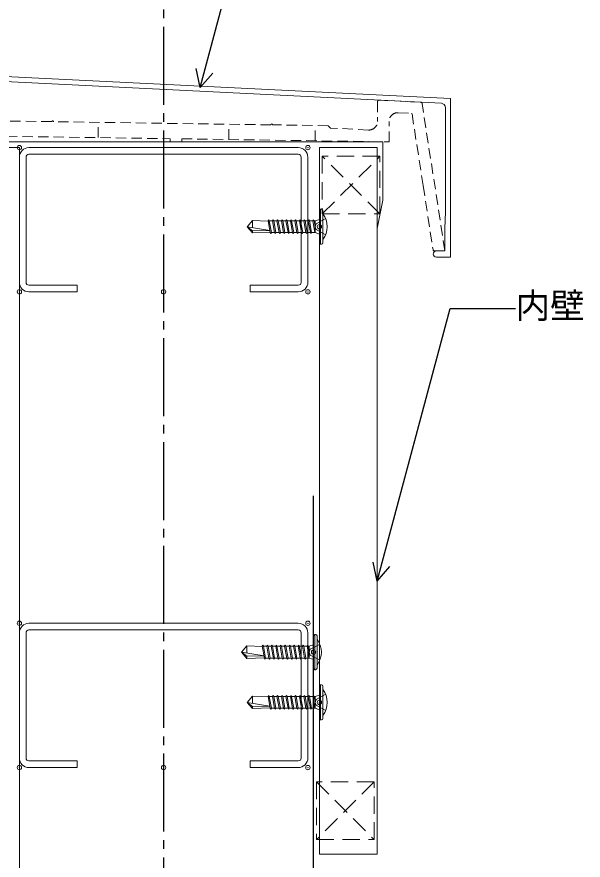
# Model space of a CAD drawing. Units: millimetres, scale not verified. Extents: x -1262 to 3778, y -891 to 1036.
# Drawn here: x 1926.1 to 2122.4, y 361.3 to 653.7 of the extents above; entities that cross this region are included whole.
import ezdxf
from ezdxf.enums import TextEntityAlignment as Align

# ---------------------------------------------------------------- set-up
doc = ezdxf.new("R2010")
doc.units = ezdxf.units.MM
doc.header["$LTSCALE"] = 3
doc.header["$PDMODE"] = 32
doc.header["$PDSIZE"] = 1.5
for name, pattern in [('CHAIN2', [12, 9, -1, 1, -1]), ('DASHED1', [1.8, 1.2, -0.6]), ('DASHED2', [3, 2, -1])]:
    doc.linetypes.add(name, pattern=pattern)
for name, color, linetype, lineweight in [('0-6_名称1', 5, 'Continuous', 25), ('0-8_通り芯1', 5, 'CHAIN2', 25), ('0-E_外壁1', 6, 'Continuous', 20), ('1-1_水切1', 134, 'Continuous', 30), ('1-5_捨て笠木', 3, 'Continuous', 9), ('2-7_ビス1', 7, 'Continuous', 5), ('3-1_面戸', 7, 'DASHED2', 5), ('4-5_C鋼1', 2, 'Continuous', 18), ('4-A_笠木（別途）', 2, 'DASHED1', 18), ('4-B_外壁（別途1）', 2, 'Continuous', 18)]:
    doc.layers.add(name, color=color, linetype=linetype, lineweight=lineweight)
doc.styles.add('ＭＳ ゴシック', font='')
doc.styles.get('ＭＳ ゴシック').set_extended_font_data('MS Gothic')

msp = doc.modelspace()

# ---------------------------------------------------------------- linework, layer by layer
at = {"layer": '0-6_名称1'}
for p, q in [((1989.621, 629.169), (1988.276, 635.741)), ((1989.621, 629.169), (1994.072, 634.188)), ((2051.005, 458.089), (2049.661, 464.661)), ((2051.005, 458.089), (2055.456, 463.108))]:
    msp.add_line(p, q, dxfattribs=at)
for points in [[(1989.621, 629.169), (2019.624, 741.139), (2046.114, 741.139)], [(2051.005, 458.089), (2076.309, 552.524), (2098.987, 552.524)]]:
    msp.add_lwpolyline(points, dxfattribs=at)
at = {"layer": '0-8_通り芯1'}
msp.add_line((1977.005, 758.23), (1977.005, -593.33), dxfattribs=at)
at = {"layer": '0-E_外壁1'}
for p, q in [((1907.005, 608.342), (1927.005, 608.342)), ((1927.005, 608.342), (1927.005, -593.33))]:
    msp.add_line(p, q, dxfattribs=at)
at = {"layer": '1-1_水切1'}
msp.add_line((2029.005, 337.65), (2029.005, 487.65), dxfattribs=at)
at = {"layer": '1-5_捨て笠木'}
msp.add_lwpolyline([(2051.005, 580.342), (2053.005, 590.14), (2053.005, 610.342), (1905.005, 610.342), (1905.005, 590.14), (1907.005, 580.342)], dxfattribs=at)
at = {"layer": '2-7_ビス1'}
for p, q in [((2031.405, 587.033), (2031.005, 586.64)), ((2031.005, 586.64), (2031.005, 575.226)), ((2031.405, 574.833), (2031.405, 587.033)), ((2031.405, 587.033), (2031.705, 587.033)), ((2031.405, 587.033), (2031.705, 587.033)), ((2032.205, 586.533), (2032.205, 575.333)), ((2007.805, 583.093), (2013.227, 582.853)), ((2013.205, 582.973), (2013.373, 583.333)), ((2013.938, 578.893), (2013.205, 582.973)), ((2013.373, 583.333), (2013.639, 582.973)), ((2014.372, 578.893), (2013.639, 582.973)), ((2013.639, 582.973), (2014.756, 582.973)), ((2014.756, 582.973), (2014.924, 583.333)), ((2015.488, 578.893), (2014.756, 582.973)), ((2014.924, 583.333), (2015.19, 582.973)), ((2015.922, 578.893), (2015.19, 582.973)), ((2015.19, 582.973), (2016.306, 582.973)), ((2016.306, 582.973), (2016.474, 583.333)), ((2017.039, 578.893), (2016.306, 582.973)), ((2016.474, 583.333), (2016.74, 582.973)), ((2017.473, 578.893), (2016.74, 582.973)), ((2016.74, 582.973), (2017.857, 582.973)), ((2017.857, 582.973), (2018.025, 583.333)), ((2018.589, 578.893), (2017.857, 582.973)), ((2018.025, 583.333), (2018.291, 582.973)), ((2019.023, 578.893), (2018.291, 582.973)), ((2018.291, 582.973), (2019.407, 582.973)), ((2019.407, 582.973), (2019.575, 583.333)), ((2020.14, 578.893), (2019.407, 582.973)), ((2019.575, 583.333), (2019.841, 582.973)), ((2020.573, 578.893), (2019.841, 582.973)), ((2019.841, 582.973), (2020.958, 582.973)), ((2020.958, 582.973), (2021.126, 583.333)), ((2021.69, 578.893), (2020.958, 582.973)), ((2021.126, 583.333), (2021.391, 582.973)), ((2022.124, 578.893), (2021.391, 582.973)), ((2021.391, 582.973), (2022.508, 582.973)), ((2022.508, 582.973), (2022.676, 583.333)), ((2023.24, 578.893), (2022.508, 582.973)), ((2022.676, 583.333), (2022.942, 582.973)), ((2023.674, 578.893), (2022.942, 582.973)), ((2022.942, 582.973), (2024.058, 582.973)), ((2024.058, 582.973), (2024.226, 583.333)), ((2024.791, 578.893), (2024.058, 582.973)), ((2024.226, 583.333), (2024.492, 582.973)), ((2025.225, 578.893), (2024.492, 582.973)), ((2024.492, 582.973), (2025.609, 582.973)), ((2025.609, 582.973), (2025.777, 583.333)), ((2026.341, 578.893), (2025.609, 582.973)), ((2025.777, 583.333), (2026.043, 582.973)), ((2026.775, 578.893), (2026.043, 582.973)), ((2026.043, 582.973), (2027.159, 582.973)), ((2027.159, 582.973), (2027.327, 583.333)), ((2027.892, 578.893), (2027.159, 582.973)), ((2027.327, 583.333), (2027.593, 582.973)), ((2028.326, 578.893), (2027.593, 582.973)), ((2027.593, 582.973), (2028.71, 582.973)), ((2028.71, 582.973), (2028.878, 583.333)), ((2029.442, 578.893), (2028.71, 582.973)), ((2028.878, 583.333), (2029.144, 582.973)), ((2029.144, 582.973), (2029.505, 582.973)), ((2029.144, 582.973), (2029.505, 580.958)), ((2031.005, 583.473), (2029.505, 582.973)), ((2029.505, 578.9), (2029.505, 582.973)), ((2006.005, 580.933), (2007.805, 578.773)), ((2007.805, 579.518), (2006.005, 580.933)), ((2013.938, 578.893), (2014.204, 578.533)), ((2014.204, 578.533), (2014.372, 578.893)), ((2014.372, 578.893), (2015.488, 578.893)), ((2015.488, 578.893), (2015.754, 578.533)), ((2015.754, 578.533), (2015.922, 578.893)), ((2015.922, 578.893), (2017.039, 578.893)), ((2017.039, 578.893), (2017.305, 578.533)), ((2017.305, 578.533), (2017.473, 578.893)), ((2017.473, 578.893), (2018.589, 578.893)), ((2018.589, 578.893), (2018.855, 578.533)), ((2018.855, 578.533), (2019.023, 578.893)), ((2019.023, 578.893), (2020.14, 578.893)), ((2020.14, 578.893), (2020.405, 578.533)), ((2020.405, 578.533), (2020.573, 578.893)), ((2020.573, 578.893), (2021.69, 578.893)), ((2021.69, 578.893), (2021.956, 578.533)), ((2021.956, 578.533), (2022.124, 578.893)), ((2022.124, 578.893), (2023.24, 578.893)), ((2023.24, 578.893), (2023.506, 578.533)), ((2023.506, 578.533), (2023.674, 578.893)), ((2023.674, 578.893), (2024.791, 578.893)), ((2024.791, 578.893), (2025.057, 578.533)), ((2025.057, 578.533), (2025.225, 578.893)), ((2025.225, 578.893), (2026.341, 578.893)), ((2026.341, 578.893), (2026.607, 578.533)), ((2026.607, 578.533), (2026.775, 578.893)), ((2026.775, 578.893), (2027.892, 578.893)), ((2027.892, 578.893), (2028.158, 578.533)), ((2028.158, 578.533), (2028.326, 578.893)), ((2028.326, 578.893), (2029.442, 578.893)), ((2028.481, 578.893), (2029.527, 578.893)), ((2031.027, 578.393), (2029.505, 578.9)), ((2031.405, 574.833), (2031.005, 575.226)), ((2031.405, 574.833), (2031.705, 574.833)), ((2029.405, 439.525), (2029.005, 439.132)), ((2029.005, 439.132), (2029.005, 427.718)), ((2029.405, 427.325), (2029.405, 439.525)), ((2029.405, 439.525), (2029.705, 439.525)), ((2029.405, 439.525), (2029.705, 439.525)), ((2030.205, 439.025), (2030.205, 427.825)), ((2011.205, 435.465), (2011.373, 435.825)), ((2011.373, 435.825), (2011.639, 435.465)), ((2012.756, 435.465), (2012.924, 435.825)), ((2012.924, 435.825), (2013.19, 435.465)), ((2014.306, 435.465), (2014.474, 435.825)), ((2014.474, 435.825), (2014.74, 435.465)), ((2015.857, 435.465), (2016.025, 435.825)), ((2016.025, 435.825), (2016.291, 435.465)), ((2017.407, 435.465), (2017.575, 435.825)), ((2017.575, 435.825), (2017.841, 435.465)), ((2018.958, 435.465), (2019.126, 435.825)), ((2019.126, 435.825), (2019.391, 435.465)), ((2020.508, 435.465), (2020.676, 435.825)), ((2020.676, 435.825), (2020.942, 435.465)), ((2022.058, 435.465), (2022.226, 435.825)), ((2022.226, 435.825), (2022.492, 435.465)), ((2023.609, 435.465), (2023.777, 435.825)), ((2023.777, 435.825), (2024.043, 435.465)), ((2025.159, 435.465), (2025.327, 435.825)), ((2025.327, 435.825), (2025.593, 435.465)), ((2026.71, 435.465), (2026.878, 435.825)), ((2026.878, 435.825), (2027.144, 435.465)), ((2029.005, 435.965), (2027.505, 435.465)), ((2004.005, 433.425), (2005.805, 431.265)), ((2005.805, 432.009), (2004.005, 433.425)), ((2005.805, 435.585), (2011.227, 435.345)), ((2011.938, 431.385), (2011.205, 435.465)), ((2012.372, 431.385), (2011.639, 435.465)), ((2011.639, 435.465), (2012.756, 435.465)), ((2013.488, 431.385), (2012.756, 435.465)), ((2013.922, 431.385), (2013.19, 435.465)), ((2013.19, 435.465), (2014.306, 435.465)), ((2015.039, 431.385), (2014.306, 435.465)), ((2015.473, 431.385), (2014.74, 435.465)), ((2014.74, 435.465), (2015.857, 435.465)), ((2016.589, 431.385), (2015.857, 435.465)), ((2017.023, 431.385), (2016.291, 435.465)), ((2016.291, 435.465), (2017.407, 435.465)), ((2018.14, 431.385), (2017.407, 435.465)), ((2018.573, 431.385), (2017.841, 435.465)), ((2017.841, 435.465), (2018.958, 435.465)), ((2019.69, 431.385), (2018.958, 435.465)), ((2020.124, 431.385), (2019.391, 435.465)), ((2019.391, 435.465), (2020.508, 435.465)), ((2021.24, 431.385), (2020.508, 435.465)), ((2021.674, 431.385), (2020.942, 435.465)), ((2020.942, 435.465), (2022.058, 435.465)), ((2022.791, 431.385), (2022.058, 435.465)), ((2023.225, 431.385), (2022.492, 435.465)), ((2022.492, 435.465), (2023.609, 435.465)), ((2024.341, 431.385), (2023.609, 435.465)), ((2024.775, 431.385), (2024.043, 435.465)), ((2024.043, 435.465), (2025.159, 435.465)), ((2025.892, 431.385), (2025.159, 435.465)), ((2026.326, 431.385), (2025.593, 435.465)), ((2025.593, 435.465), (2026.71, 435.465)), ((2027.442, 431.385), (2026.71, 435.465)), ((2027.144, 435.465), (2027.505, 435.465)), ((2027.144, 435.465), (2027.505, 433.45)), ((2027.505, 431.392), (2027.505, 435.465)), ((2011.938, 431.385), (2012.204, 431.025)), ((2012.204, 431.025), (2012.372, 431.385)), ((2012.372, 431.385), (2013.488, 431.385)), ((2013.488, 431.385), (2013.754, 431.025)), ((2013.754, 431.025), (2013.922, 431.385)), ((2013.922, 431.385), (2015.039, 431.385)), ((2015.039, 431.385), (2015.305, 431.025)), ((2015.305, 431.025), (2015.473, 431.385)), ((2015.473, 431.385), (2016.589, 431.385)), ((2016.589, 431.385), (2016.855, 431.025)), ((2016.855, 431.025), (2017.023, 431.385)), ((2017.023, 431.385), (2018.14, 431.385)), ((2018.14, 431.385), (2018.405, 431.025)), ((2018.405, 431.025), (2018.573, 431.385)), ((2018.573, 431.385), (2019.69, 431.385)), ((2019.69, 431.385), (2019.956, 431.025)), ((2019.956, 431.025), (2020.124, 431.385)), ((2020.124, 431.385), (2021.24, 431.385)), ((2021.24, 431.385), (2021.506, 431.025)), ((2021.506, 431.025), (2021.674, 431.385)), ((2021.674, 431.385), (2022.791, 431.385)), ((2022.791, 431.385), (2023.057, 431.025)), ((2023.057, 431.025), (2023.225, 431.385)), ((2023.225, 431.385), (2024.341, 431.385)), ((2024.341, 431.385), (2024.607, 431.025)), ((2024.607, 431.025), (2024.775, 431.385)), ((2024.775, 431.385), (2025.892, 431.385)), ((2025.892, 431.385), (2026.158, 431.025)), ((2026.158, 431.025), (2026.326, 431.385)), ((2026.326, 431.385), (2027.442, 431.385)), ((2026.481, 431.385), (2027.527, 431.385)), ((2029.027, 430.885), (2027.505, 431.392)), ((2029.405, 427.325), (2029.005, 427.718)), ((2029.405, 427.325), (2029.705, 427.325)), ((2031.405, 422.116), (2031.005, 421.723)), ((2031.005, 421.723), (2031.005, 410.309)), ((2031.405, 409.916), (2031.405, 422.116)), ((2031.405, 422.116), (2031.705, 422.116)), ((2031.405, 422.116), (2031.705, 422.116)), ((2032.205, 421.616), (2032.205, 410.416)), ((2007.805, 418.176), (2013.227, 417.936)), ((2013.205, 418.056), (2013.373, 418.416)), ((2013.373, 418.416), (2013.639, 418.056)), ((2014.756, 418.056), (2014.924, 418.416)), ((2014.924, 418.416), (2015.19, 418.056)), ((2016.306, 418.056), (2016.474, 418.416)), ((2016.474, 418.416), (2016.74, 418.056)), ((2017.857, 418.056), (2018.025, 418.416)), ((2018.025, 418.416), (2018.291, 418.056)), ((2019.407, 418.056), (2019.575, 418.416)), ((2019.575, 418.416), (2019.841, 418.056)), ((2020.958, 418.056), (2021.126, 418.416)), ((2021.126, 418.416), (2021.391, 418.056)), ((2022.508, 418.056), (2022.676, 418.416)), ((2022.676, 418.416), (2022.942, 418.056)), ((2024.058, 418.056), (2024.226, 418.416)), ((2024.226, 418.416), (2024.492, 418.056)), ((2025.609, 418.056), (2025.777, 418.416)), ((2025.777, 418.416), (2026.043, 418.056)), ((2027.159, 418.056), (2027.327, 418.416)), ((2027.327, 418.416), (2027.593, 418.056)), ((2028.71, 418.056), (2028.878, 418.416)), ((2028.878, 418.416), (2029.144, 418.056)), ((2031.005, 418.556), (2029.505, 418.056)), ((2006.005, 416.016), (2007.805, 413.856)), ((2007.805, 414.6), (2006.005, 416.016)), ((2013.938, 413.976), (2013.205, 418.056)), ((2014.372, 413.976), (2013.639, 418.056)), ((2013.639, 418.056), (2014.756, 418.056)), ((2015.488, 413.976), (2014.756, 418.056)), ((2015.922, 413.976), (2015.19, 418.056)), ((2015.19, 418.056), (2016.306, 418.056)), ((2017.039, 413.976), (2016.306, 418.056)), ((2017.473, 413.976), (2016.74, 418.056)), ((2016.74, 418.056), (2017.857, 418.056)), ((2018.589, 413.976), (2017.857, 418.056)), ((2019.023, 413.976), (2018.291, 418.056)), ((2018.291, 418.056), (2019.407, 418.056)), ((2020.14, 413.976), (2019.407, 418.056)), ((2020.573, 413.976), (2019.841, 418.056)), ((2019.841, 418.056), (2020.958, 418.056)), ((2021.69, 413.976), (2020.958, 418.056)), ((2022.124, 413.976), (2021.391, 418.056)), ((2021.391, 418.056), (2022.508, 418.056)), ((2023.24, 413.976), (2022.508, 418.056)), ((2023.674, 413.976), (2022.942, 418.056)), ((2022.942, 418.056), (2024.058, 418.056)), ((2024.791, 413.976), (2024.058, 418.056)), ((2025.225, 413.976), (2024.492, 418.056)), ((2024.492, 418.056), (2025.609, 418.056)), ((2026.341, 413.976), (2025.609, 418.056)), ((2026.775, 413.976), (2026.043, 418.056)), ((2026.043, 418.056), (2027.159, 418.056)), ((2027.892, 413.976), (2027.159, 418.056)), ((2028.326, 413.976), (2027.593, 418.056)), ((2027.593, 418.056), (2028.71, 418.056)), ((2029.442, 413.976), (2028.71, 418.056)), ((2029.144, 418.056), (2029.505, 418.056)), ((2029.144, 418.056), (2029.505, 416.041)), ((2029.505, 413.983), (2029.505, 418.056)), ((2013.938, 413.976), (2014.204, 413.616)), ((2014.204, 413.616), (2014.372, 413.976)), ((2014.372, 413.976), (2015.488, 413.976)), ((2015.488, 413.976), (2015.754, 413.616)), ((2015.754, 413.616), (2015.922, 413.976)), ((2015.922, 413.976), (2017.039, 413.976)), ((2017.039, 413.976), (2017.305, 413.616)), ((2017.305, 413.616), (2017.473, 413.976)), ((2017.473, 413.976), (2018.589, 413.976)), ((2018.589, 413.976), (2018.855, 413.616)), ((2018.855, 413.616), (2019.023, 413.976)), ((2019.023, 413.976), (2020.14, 413.976)), ((2020.14, 413.976), (2020.405, 413.616)), ((2020.405, 413.616), (2020.573, 413.976)), ((2020.573, 413.976), (2021.69, 413.976)), ((2021.69, 413.976), (2021.956, 413.616)), ((2021.956, 413.616), (2022.124, 413.976)), ((2022.124, 413.976), (2023.24, 413.976)), ((2023.24, 413.976), (2023.506, 413.616)), ((2023.506, 413.616), (2023.674, 413.976)), ((2023.674, 413.976), (2024.791, 413.976)), ((2024.791, 413.976), (2025.057, 413.616)), ((2025.057, 413.616), (2025.225, 413.976)), ((2025.225, 413.976), (2026.341, 413.976)), ((2026.341, 413.976), (2026.607, 413.616)), ((2026.607, 413.616), (2026.775, 413.976)), ((2026.775, 413.976), (2027.892, 413.976)), ((2027.892, 413.976), (2028.158, 413.616)), ((2028.158, 413.616), (2028.326, 413.976)), ((2028.326, 413.976), (2029.442, 413.976)), ((2028.481, 413.976), (2029.527, 413.976)), ((2031.027, 413.476), (2029.505, 413.983)), ((2031.405, 409.916), (2031.005, 410.309)), ((2031.405, 409.916), (2031.705, 409.916))]:
    msp.add_line(p, q, dxfattribs=at)
at = {"layer": '2-7_ビス1', "linetype": 'DASHED1'}
for p, q in [((2029.505, 580.933), (2029.837, 581.933)), ((2029.837, 581.933), (2033.171, 583.714)), ((2029.505, 580.933), (2029.837, 579.933)), ((2029.837, 579.933), (2033.171, 578.153)), ((2027.837, 434.424), (2031.171, 436.205)), ((2027.505, 433.425), (2027.837, 434.424)), ((2027.505, 433.425), (2027.837, 432.425)), ((2027.837, 432.425), (2031.171, 430.644)), ((2029.837, 417.016), (2033.171, 418.797)), ((2029.505, 416.016), (2029.837, 417.016)), ((2029.505, 416.016), (2029.837, 415.016)), ((2029.837, 415.016), (2033.171, 413.235))]:
    msp.add_line(p, q, dxfattribs=at)
at = {"layer": '2-7_ビス1'}
for points in [[(2006.005, 580.933), (2007.805, 583.093), (2007.805, 580.632)], [(2006.005, 580.933), (2013.806, 579.628), (2007.805, 579.518)], [(2007.805, 579.518), (2007.805, 578.773), (2013.916, 579.013)], [(2004.005, 433.425), (2005.805, 435.585), (2005.805, 433.124)], [(2004.005, 433.425), (2011.806, 432.12), (2005.805, 432.009)], [(2005.805, 432.009), (2005.805, 431.265), (2011.916, 431.505)], [(2006.005, 416.016), (2007.805, 418.176), (2007.805, 415.715)], [(2006.005, 416.016), (2013.806, 414.711), (2007.805, 414.6)], [(2007.805, 414.6), (2007.805, 413.856), (2013.916, 414.096)]]:
    msp.add_lwpolyline(points, dxfattribs=at)
for centre, radius, start, end in [((2031.705, 586.533), 0.5, 0, 90), ((2026.205, 580.933), 7.5, 323.1301, 36.8699), ((2031.705, 575.333), 0.5, 270, 0), ((2029.705, 439.025), 0.5, 0, 90), ((2024.205, 433.425), 7.5, 323.1301, 36.8699), ((2029.705, 427.825), 0.5, 270, 0), ((2031.705, 421.616), 0.5, 0, 90), ((2026.205, 416.016), 7.5, 323.1301, 36.8699), ((2031.705, 410.416), 0.5, 270, 0)]:
    msp.add_arc(centre, radius, start, end, dxfattribs=at)
at = {"layer": '2-7_ビス1', "color": 5}
for p in [(2031.005, 580.933), (2029.005, 433.425), (2031.005, 416.016)]:
    msp.add_point(p, dxfattribs=at)
at = {"layer": '3-1_面戸'}
for p, q in [((2032.005, 585.342), (2052.005, 605.342)), ((2052.005, 585.342), (2032.005, 605.342)), ((2050.005, 388.425), (2030.005, 368.425)), ((2030.005, 388.425), (2050.005, 368.425))]:
    msp.add_line(p, q, dxfattribs=at)
for points in [[(2032.005, 585.342), (2052.005, 585.342), (2052.005, 605.342), (2032.005, 605.342)], [(2050.005, 388.425), (2030.005, 388.425), (2030.005, 368.425), (2050.005, 368.425)]]:
    msp.add_lwpolyline(points, close=True, dxfattribs=at)
at = {"layer": '4-5_C鋼1'}
for p, q in [((1930.305, 608.342), (2023.705, 608.342)), ((2023.705, 606.042), (1930.305, 606.042)), ((1927.005, 561.642), (1927.005, 605.042)), ((1929.305, 605.042), (1929.305, 561.642)), ((2024.705, 561.642), (2024.705, 605.042)), ((2027.005, 605.042), (2027.005, 561.642)), ((2023.705, 558.342), (2007.005, 558.342)), ((1930.305, 443.425), (2023.705, 443.425)), ((1927.005, 396.725), (1927.005, 440.125)), ((1929.305, 440.125), (1929.305, 396.725)), ((2023.705, 441.125), (1930.305, 441.125)), ((2024.705, 396.725), (2024.705, 440.125)), ((2027.005, 440.125), (2027.005, 396.725)), ((2023.705, 393.425), (2007.005, 393.425))]:
    msp.add_line(p, q, dxfattribs=at)
for points in [[(1930.305, 560.642), (1947.005, 560.642), (1947.005, 558.342), (1930.305, 558.342)], [(2007.005, 558.342), (2007.005, 560.642), (2023.705, 560.642)], [(1930.305, 395.725), (1947.005, 395.725), (1947.005, 393.425), (1930.305, 393.425)], [(2007.005, 393.425), (2007.005, 395.725), (2023.705, 395.725)]]:
    msp.add_lwpolyline(points, dxfattribs=at)
for centre, radius, start, end in [((1930.305, 605.042), 3.3, 90, 180), ((2023.705, 605.042), 3.3, 0.00004, 90), ((1930.305, 605.042), 1, 90, 180), ((2023.705, 605.042), 1, 0, 90), ((1930.305, 561.642), 3.3, 179.99996, 270), ((1930.305, 561.642), 1, 180, 270), ((2023.705, 561.642), 1, 270, 0), ((2023.705, 561.642), 3.3, 270, 0.00004), ((1930.305, 440.125), 3.3, 90, 180), ((2023.705, 440.125), 3.3, 0.00004, 90), ((1930.305, 440.125), 1, 90, 180), ((2023.705, 440.125), 1, 0, 90), ((1930.305, 396.725), 3.3, 179.99996, 270), ((1930.305, 396.725), 1, 180, 270), ((2023.705, 396.725), 1, 270, 0), ((2023.705, 396.725), 3.3, 270, 0.00004)]:
    msp.add_arc(centre, radius, start, end, dxfattribs=at)
for p in [(1927.005, 608.342), (2027.005, 608.342), (1927.005, 558.342), (1977.005, 558.342), (2027.005, 558.342), (1927.005, 443.425), (2027.005, 443.425), (1927.005, 393.425), (1977.005, 393.425), (2027.005, 393.425)]:
    msp.add_point(p, dxfattribs=at)
at = {"layer": '4-A_笠木（別途）', "linetype": 'Continuous'}
for p, q in [((2076.505, 625.342), (1889.682, 634.64)), ((1888.283, 632.908), (2073.28, 623.7)), ((2076.505, 570.342), (2076.505, 625.342)), ((2074.705, 622.202), (2074.705, 586.069)), ((2074.705, 586.069), (2074.505, 580.342)), ((2074.505, 580.342), (2074.505, 572.542)), ((2074.505, 572.542), (2071.605, 572.542)), ((2071.605, 570.342), (2076.505, 570.342))]:
    msp.add_line(p, q, dxfattribs=at)
at = {"layer": '4-A_笠木（別途）'}
for p, q in [((2051.17, 624.275), (2051.17, 617.444)), ((2066.133, 624.056), (2051.695, 624.775)), ((2058.32, 620.44), (2062.923, 620.211)), ((2063.111, 620.042), (2066.96, 595.154)), ((1938.205, 617.339), (1916.227, 617.658)), ((2014.205, 616.237), (1938.805, 617.33)), ((1954.301, 611.805), (1954.301, 617.105)), ((2055.17, 610.342), (2055.17, 617.444)), ((1999.661, 611.172), (1999.661, 616.472)), ((2034.059, 615.949), (2014.805, 616.228)), ((2029.505, 610.714), (2029.505, 616.015)), ((2034.87, 615.137), (2034.059, 615.949)), ((2048.013, 614.448), (2034.87, 615.137)), ((1917.27, 612.342), (1979.27, 611.443)), ((1979.27, 611.443), (1979.27, 610.342)), ((1983.27, 611.385), (2055.17, 610.342)), ((1983.27, 610.342), (1983.27, 611.385)), ((1979.27, 610.342), (1983.27, 610.342)), ((2066.96, 595.154), (2070.392, 572.965))]:
    msp.add_line(p, q, dxfattribs=at)
msp.add_lwpolyline([(2070.886, 572.542), (2074.505, 572.542), (2066.603, 623.633)], dxfattribs=at)
for centre, radius, start, end in [((2051.67, 624.275), 0.5, 87.15066, 180), ((2066.109, 623.557), 0.5, 8.79277, 87.15066), ((2058.17, 617.444), 3, 87.15066, 180), ((2062.913, 620.011), 0.2, 8.79277, 87.15066), ((1938.505, 617.334), 0.3, 359.16908, 179.16908), ((2048.17, 617.444), 3, 267.0012, 0), ((2014.505, 616.232), 0.3, 359.16908, 179.16908), ((2070.886, 573.042), 0.5, 188.79277, 270)]:
    msp.add_arc(centre, radius, start, end, dxfattribs=at)
at = {"layer": '4-A_笠木（別途）', "linetype": 'Continuous'}
for centre, radius, start, end in [((2073.205, 622.202), 1.5, 0, 87.15066), ((2071.605, 571.442), 1.1, 90, 270)]:
    msp.add_arc(centre, radius, start, end, dxfattribs=at)
at = {"layer": '4-B_外壁（別途1）'}
for p, q in [((2051.005, 608.342), (2031.005, 608.342)), ((2031.005, 363.425), (2031.005, 608.342)), ((2051.005, 363.425), (2051.005, 608.342)), ((2031.005, 363.425), (2051.005, 363.425))]:
    msp.add_line(p, q, dxfattribs=at)

# ---------------------------------------------------------------- texts
at = {"layer": '0-6_名称1', "style": 'ＭＳ ゴシック'}
msp.add_text('内壁', height=8.798, dxfattribs=at).set_placement((2098.987, 546.524), align=Align.BOTTOM_LEFT)

doc.saveas('drawing.dxf')
